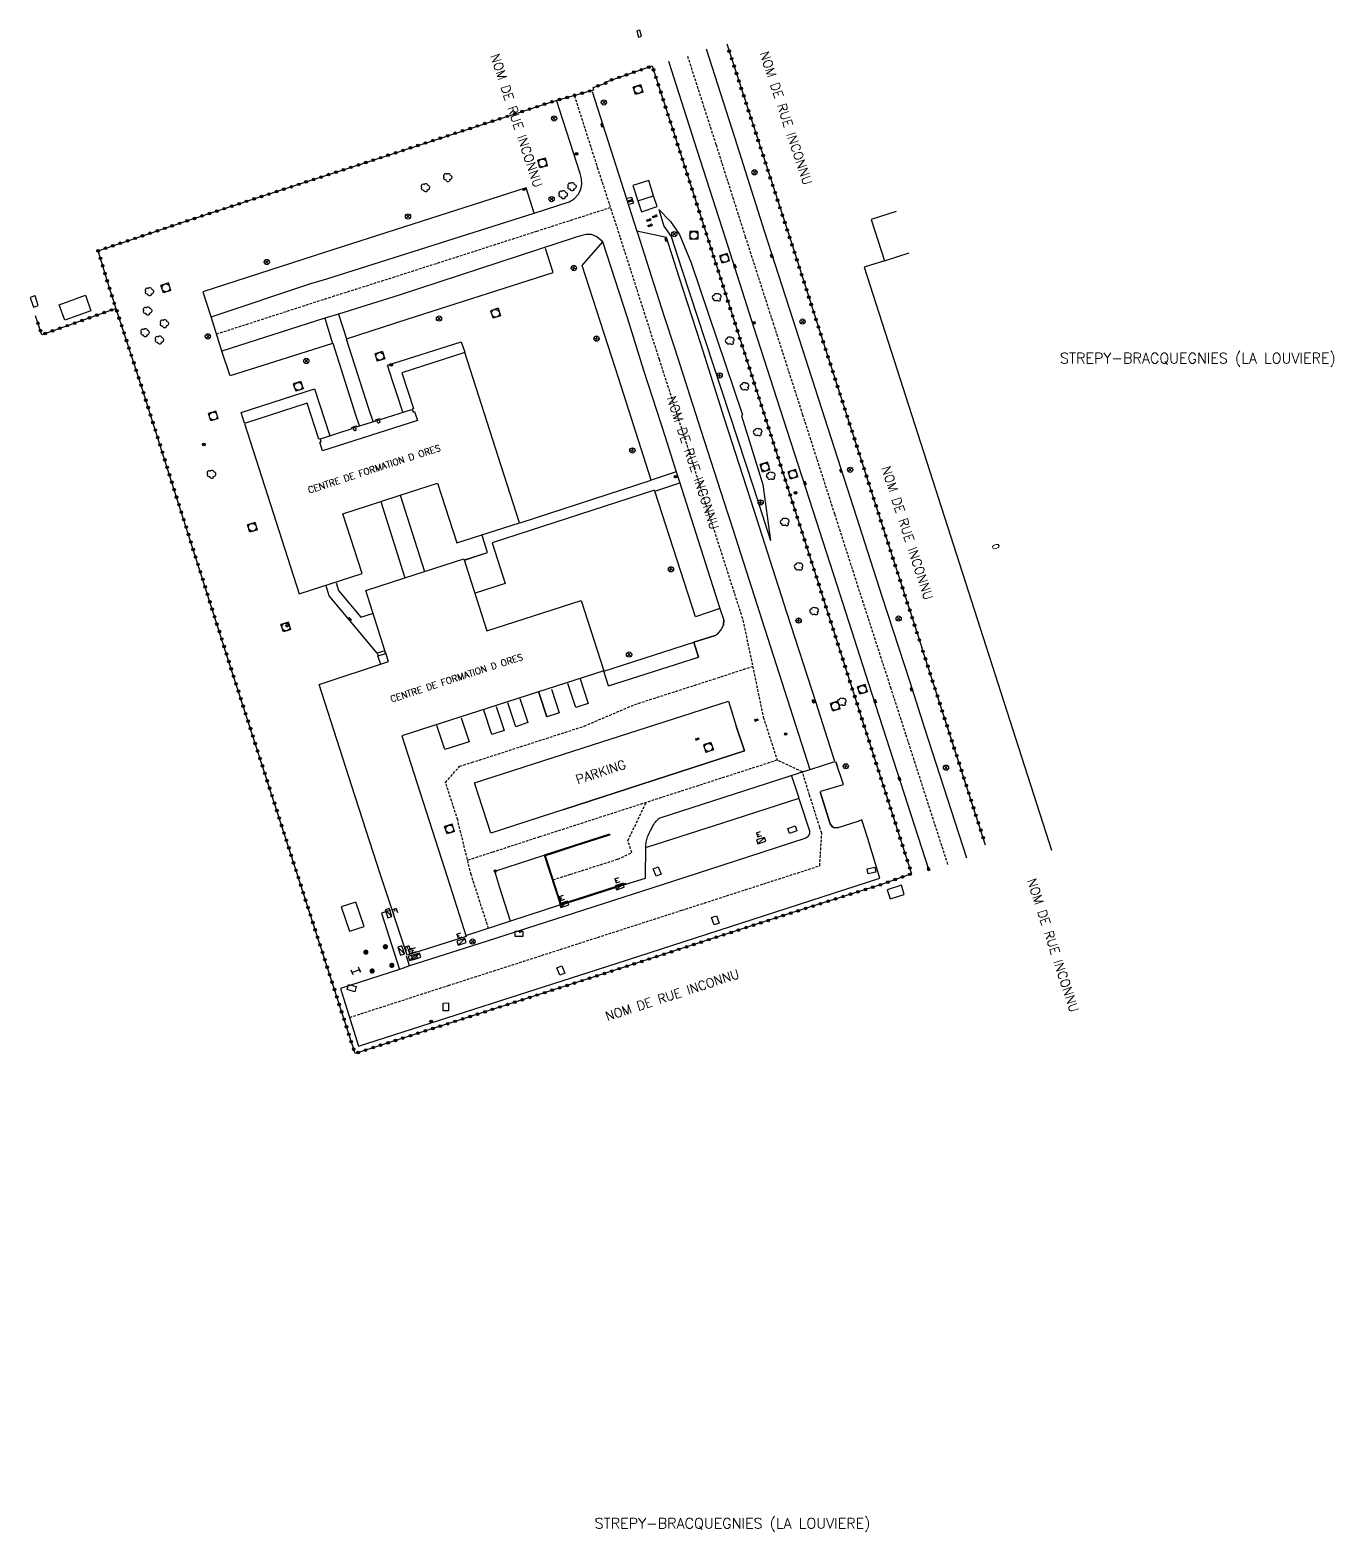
# Model space of a CAD drawing. Header units: millimetres. Extents: x 132227 to 133000, y 131012 to 131934.
# Drawn here: x 132320.2 to 132569.9, y 131012.1 to 131299.7 of the extents above; entities that cross this region are included whole.
import ezdxf
from ezdxf.enums import TextEntityAlignment as Align

# ---------------------------------------------------------------- set-up
doc = ezdxf.new("R2010")
doc.units = ezdxf.units.MM
doc.linetypes.add('DASHED', pattern=[0.75, 0.5, -0.25])
doc.layers.get('0').update_dxf_attribs({"linetype": 'CONTINUOUS'})
for name, color, linetype in [('W0001', 6, 'DASHED'), ('W0006', 2, 'CONTINUOUS'), ('W0008', 7, 'CONTINUOUS'), ('W0014', 7, 'CONTINUOUS'), ('W0015', 2, 'CONTINUOUS'), ('W0017', 7, 'CONTINUOUS'), ('W0100', 7, 'CONTINUOUS'), ('W0103', 1, 'CONTINUOUS'), ('W0105', 7, 'CONTINUOUS'), ('W0112', 1, 'DASHED'), ('W0211', 2, 'CONTINUOUS'), ('W0212', 2, 'CONTINUOUS'), ('W0300', 7, 'CONTINUOUS'), ('W0322', 7, 'CONTINUOUS'), ('W0400', 7, 'CONTINUOUS'), ('W0420', 7, 'CONTINUOUS'), ('W0421', 7, 'CONTINUOUS'), ('W0425', 7, 'CONTINUOUS'), ('W0430', 7, 'CONTINUOUS'), ('W0431', 7, 'CONTINUOUS'), ('W0433', 7, 'CONTINUOUS'), ('W0469', 7, 'CONTINUOUS'), ('W0856', 7, 'CONTINUOUS'), ('W0980', 7, 'CONTINUOUS'), ('W0989', 7, 'CONTINUOUS'), ('W0991', 7, 'CONTINUOUS'), ('W1102', 7, 'CONTINUOUS'), ('W1471', 7, 'CONTINUOUS'), ('W1473', 7, 'CONTINUOUS'), ('W1474', 7, 'CONTINUOUS')]:
    doc.layers.add(name, color=color, linetype=linetype)
doc.styles.get("Standard").update_dxf_attribs({"font": 'romans.shx', "width": 0.85})

# ---------------------------------------------------------------- blocks, each defined once
blk = doc.blocks.new('T856')
for p, q in [((-0.125, 0), (0.125, 0)), ((0, 0.125), (0, -0.125))]:
    blk.add_line(p, q)
blk.add_ellipse((0, 0), major_axis=(-0.177, 0.177), ratio=1, start_param=3.9269908, end_param=10.2101761)
blk = doc.blocks.new('T469')
at = {"color": 0, "linetype": 'Continuous', "flags": 128}
for points in [[(-0.35, 0.35), (0.35, -0.35)], [(-0.35, -0.35), (0.35, 0.35)]]:
    blk.add_lwpolyline(points, dxfattribs=at)
at = {"color": 0, "linetype": 'Continuous'}
blk.add_circle((0, 0), 0.5, dxfattribs=at)
blk = doc.blocks.new('T420')
for p, q in [((0.75, 0.75), (-0.75, 0.75)), ((-0.75, 0.75), (-0.75, -0.75)), ((0.75, 0.75), (0.75, -0.75)), ((0.75, -0.75), (-0.75, -0.75))]:
    blk.add_line(p, q)
blk.add_ellipse((0, 0), major_axis=(-0.53, 0.53), ratio=1, start_param=3.926991, end_param=10.210176)
blk = doc.blocks.new('T400')
for p, q in [((-0.15, 0.3), (0.15, 0.3)), ((-0.15, -0.25), (-0.15, 0.3)), ((-0.15, 0.15), (0.15, 0.15)), ((-0.15, 0), (0.15, 0)), ((0.15, 0.3), (0.15, -0.25)), ((-0.15, -0.15), (0.15, -0.15)), ((-0.15, -0.25), (-0.15, -0.3)), ((-0.15, -0.3), (0.15, -0.3)), ((0.15, -0.3), (0.15, -0.25))]:
    blk.add_line(p, q)
blk = doc.blocks.new('T300')
for p, q in [((-0.8, 0.51), (-0.86, 0.34)), ((-0.86, 0.34), (-0.86, 0.17)), ((-0.86, 0.17), (-0.74, 0.06)), ((-0.69, 0.63), (-0.8, 0.51)), ((-0.8, -0.06), (-0.74, 0.06)), ((-0.74, 0.06), (-0.69, 0.11)), ((-0.57, 0.69), (-0.69, 0.63)), ((-0.46, 0.69), (-0.57, 0.69)), ((-0.29, 0.63), (-0.46, 0.69)), ((-0.29, 0.63), (-0.17, 0.74)), ((-0.23, 0.57), (-0.29, 0.63)), ((-0.17, 0.74), (-0.06, 0.8)), ((-0.06, 0.8), (0.06, 0.8)), ((0.06, 0.8), (0.23, 0.74)), ((0.23, 0.74), (0.34, 0.63)), ((0.34, 0.63), (0.4, 0.51)), ((0.46, 0.46), (0.34, 0.46)), ((0.4, 0.51), (0.4, 0.46)), ((0.57, 0.4), (0.46, 0.46)), ((0.57, 0.4), (0.69, 0.29)), ((0.69, 0.29), (0.74, 0.17)), ((0.74, 0.06), (0.69, -0.17)), ((0.74, 0.17), (0.74, 0.06)), ((-0.8, -0.17), (-0.8, -0.06)), ((-0.8, -0.23), (-0.8, -0.17)), ((-0.74, -0.34), (-0.8, -0.23)), ((-0.69, -0.4), (-0.74, -0.34)), ((-0.51, -0.46), (-0.69, -0.4)), ((-0.4, -0.46), (-0.51, -0.46)), ((-0.4, -0.46), (-0.34, -0.46)), ((-0.34, -0.46), (-0.34, -0.4)), ((-0.34, -0.51), (-0.34, -0.46)), ((-0.29, -0.63), (-0.34, -0.51)), ((-0.17, -0.74), (-0.29, -0.63)), ((-0.06, -0.8), (-0.17, -0.74)), ((0.06, -0.8), (-0.06, -0.8)), ((0.17, -0.74), (0.06, -0.8)), ((0.23, -0.69), (0.17, -0.74)), ((0.29, -0.46), (0.23, -0.46)), ((0.29, -0.63), (0.23, -0.69)), ((0.46, -0.4), (0.29, -0.46)), ((0.34, -0.51), (0.29, -0.63)), ((0.34, -0.51), (0.34, -0.46)), ((0.57, -0.34), (0.46, -0.4)), ((0.63, -0.29), (0.57, -0.34)), ((0.69, -0.17), (0.63, -0.29))]:
    blk.add_line(p, q)
blk = doc.blocks.new('T425')
for p, q in [((-0.15, 0.6), (0.15, 0.6)), ((-0.15, 0.6), (-0.15, 0.3)), ((-0.15, 0.3), (0.15, 0.3)), ((-0.15, 0.15), (0.15, 0.15)), ((-0.15, -0.15), (-0.15, 0.15)), ((0, 0.45), (0.15, 0.45)), ((0.15, 0.45), (0.15, 0.3)), ((0.15, 0.15), (0.15, -0.15)), ((0.15, -0.15), (-0.15, -0.15))]:
    blk.add_line(p, q)
blk.add_ellipse((0, 0), major_axis=(-0.106, 0.106), ratio=1, start_param=3.926991, end_param=10.210176)
blk = doc.blocks.new('T430')
at = {"flags": 128}
for points in [[(0.8, 0.8), (-0.8, 0.8)], [(-0.8, 0.8), (-0.8, 0)], [(0.8, 0.8), (-0.8, 0)], [(-0.8, 0), (0.8, 0)], [(-0.4, 2.1), (0.4, 2.1)], [(-0.4, 2.1), (-0.4, 1.3)], [(-0.4, 1.7), (0, 1.7)], [(-0.4, 1.3), (0.4, 1.3)], [(0.8, 0), (0.8, 0.8)]]:
    blk.add_lwpolyline(points, dxfattribs=at)
blk = doc.blocks.new('T1471')
at = {"color": 0, "linetype": 'Continuous', "flags": 128}
blk.add_lwpolyline([(-0.75, -0.5), (-0.75, 0.5), (0.75, 0.5), (0.75, -0.5), (-0.75, -0.5)], dxfattribs=at)
blk = doc.blocks.new('T1473')
at = {"color": 0, "linetype": 'Continuous', "const_width": 0.5, "flags": 128}
blk.add_lwpolyline([(-0.25, 0, 1), (0.25, 0, 1)], format="xyb", close=True, dxfattribs=at)
blk = doc.blocks.new('T1474')
at = {"color": 0, "linetype": 'Continuous', "flags": 128}
for points in [[(-0.75, -0.5), (-0.75, 0.5)], [(-0.75, 0), (0.75, 0)], [(0.75, 0), (0.75, -0.5), (0.75, 0.5)]]:
    blk.add_lwpolyline(points, dxfattribs=at)
blk = doc.blocks.new('t322o')
at = {"color": 0, "linetype": 'Continuous'}
for radius in [0.25, 0.15]:
    blk.add_circle((0, 0), radius, dxfattribs=at)

msp = doc.modelspace()

# ---------------------------------------------------------------- linework, layer by layer
at = {"layer": 'W0001'}
for points in [[(132495.94, 131139.94), (132487.93, 131164.78), (132485.08, 131173.62), (132479.75, 131190.06), (132474.31, 131206.98), (132468.2, 131225.97), (132462.64, 131243.25), (132457.23, 131260.06), (132451.6, 131277.75), (132446.1, 131294.83)], [(132424.44, 131287.12), (132428.83, 131273.41), (132433.19, 131260), (132440.65, 131236.69), (132445.27, 131222.4), (132450.26, 131206.77), (132456.72, 131186.69), (132460.61, 131168.13), (132463.26, 131159.89), (132456.09, 131157.57), (132417.76, 131145.19), (132408.81, 131142.28), (132404, 131140.72)], [(132355.92, 131241.5), (132378.16, 131248.69), (132389.69, 131252.34), (132417.23, 131261.19), (132423.81, 131263.31), (132431.25, 131265.71)], [(132408.01, 131127.67), (132404.67, 131137.99), (132402.1, 131148.44), (132399.78, 131155.62), (132402.47, 131158.72), (132404.8, 131159.46), (132426.32, 131166.41), (132435.97, 131170.54), (132451.07, 131175.4), (132458.57, 131177.86)], [(132381.43, 131110.65), (132400.33, 131116.76), (132445.03, 131131.16), (132461.39, 131136.44), (132471.41, 131139.68), (132471.81, 131145.92), (132471.43, 131147.03), (132469.47, 131153.2), (132468.09, 131157.66), (132463.26, 131159.89)], [(132420.36, 131136.98), (132423.68, 131138.04), (132432.75, 131140.95), (132435.45, 131142.18), (132434.69, 131144.51), (132438.18, 131151.78)], [(132414.19, 131126.96), (132413.85, 131126.81)]]:
    msp.add_lwpolyline(points, dxfattribs=at)
at = {"layer": 'W0006'}
for points in [[(132469.56, 131158.13), (132474.3, 131159.64), (132470.65, 131171.08), (132465.12, 131188.18), (132458.87, 131207.72), (132453.16, 131225.28), (132448.62, 131239.64), (132444.53, 131252.36), (132442.05, 131260), (132436.39, 131261.2), (132436.39, 131261.2)], [(132379.27, 131245.29), (132380.81, 131240.57), (132392.43, 131244.33), (132420.35, 131253.27), (132418.88, 131257.86)], [(132443.94, 131215.13), (132439.17, 131213.51), (132432.93, 131232.89), (132425.95, 131254.59), (132429.86, 131259.14)], [(132376.66, 131244.55), (132378.14, 131239.7), (132358.51, 131233.48), (132356.96, 131238.2)], [(132452.32, 131188.93), (132447.6, 131187.34), (132439.83, 131211.42), (132444.65, 131213.03)], [(132430.97, 131174.12), (132430.09, 131176.92), (132447.28, 131182.5)], [(132425.55, 131175.46), (132427.09, 131170.75), (132424.73, 131169.98), (132423.18, 131174.6)], [(132414.01, 131171.72), (132415.54, 131167.08), (132413.25, 131166.25), (132411.72, 131170.9)], [(132420.07, 131173.49), (132421.56, 131168.97), (132419.19, 131168.21), (132417.66, 131172.85), (132417.66, 131172.85), (132419.19, 131168.21)], [(132421.15, 131168.84), (132419.19, 131168.21), (132417.66, 131172.85), (132417.66, 131172.85)], [(132420.07, 131173.49), (132421.56, 131168.97)], [(132422.42, 131150.45), (132408.43, 131145.94), (132405.33, 131155.53), (132427.91, 131162.84), (132453.92, 131171.18), (132455.44, 131166.42), (132456.99, 131161.66), (132422.42, 131150.45), (132456.99, 131161.66), (132455.44, 131166.42)], [(132409.47, 131170.2), (132411, 131165.56), (132408.66, 131164.79), (132407.12, 131169.44)], [(132402.75, 131168.03), (132404.28, 131163.39), (132399.62, 131161.91), (132398.09, 131166.55)], [(132411, 131165.56), (132408.66, 131164.79)], [(132415.54, 131167.08), (132413.25, 131166.25)], [(132404.28, 131163.39), (132399.62, 131161.91)], [(132438.31, 131143.21), (132453.07, 131147.95), (132467.46, 131152.59), (132466.06, 131156.85), (132466.05, 131156.85)], [(132471.65, 131153.93), (132475.94, 131155.26), (132474.53, 131159.6)], [(132474.53, 131159.6), (132474.84, 131158.63)]]:
    msp.add_lwpolyline(points, dxfattribs=at)
at = {"layer": 'W0008'}
for points in [[(132499.57, 131141.11), (132491.56, 131165.95), (132488.71, 131174.8), (132483.38, 131191.24), (132477.94, 131208.15), (132471.83, 131227.14), (132466.27, 131244.42), (132460.86, 131261.22), (132455.24, 131278.91), (132449.73, 131296.01)], [(132442.43, 131293.77), (132447.91, 131276.76), (132453.29, 131259.94), (132458.81, 131242.69), (132464.49, 131225.09), (132470.72, 131205.72), (132475.28, 131191.67), (132480.77, 131174.58), (132492.24, 131139.01)], [(132430.97, 131174.12), (132448.21, 131179.61), (132447.28, 131182.5), (132451.42, 131183.76), (132451.84, 131184.03), (132452.51, 131184.77), (132452.98, 131185.75), (132453.06, 131186.8), (132452.35, 131188.89), (132446.79, 131206.3), (132444.63, 131213.13), (132443.91, 131215.24), (132441.91, 131221.72), (132437.71, 131234.51), (132434.62, 131244.58), (132429.86, 131259.16), (132428.76, 131260.1), (132427.75, 131260.52), (132426.68, 131260.52), (132425.68, 131260.3), (132424.73, 131260.03), (132424.18, 131259.82), (132417.74, 131257.72), (132390.87, 131248.96), (132379.26, 131245.31), (132376.65, 131244.55), (132356.96, 131238.24), (132354.87, 131244.77), (132373.96, 131251.15), (132377.05, 131252.07), (132388.51, 131255.72), (132416.72, 131264.66), (132416.72, 131264.66), (132423.45, 131266.8), (132423.77, 131266.97), (132424.09, 131267.15), (132424.29, 131267.29), (132424.49, 131267.43), (132425.19, 131268.2), (132425.69, 131269.14), (132425.87, 131270.18), (132425.8, 131271.22), (132425.53, 131272.24), (132421.04, 131286.29)], [(132427.85, 131287.95), (132436.39, 131261.2), (132436.39, 131261.2), (132436.52, 131260.84), (132439.67, 131251.02), (132441.66, 131244.84), (132443.59, 131238.87), (132448.63, 131223.09), (132453.73, 131207.24), (132454.26, 131205.72), (132460.38, 131186.58), (132465.77, 131169.85), (132469.54, 131158.13)], [(132453.06, 131186.79), (132452.98, 131185.77)], [(132451.42, 131183.76), (132447.28, 131182.5), (132448.21, 131179.61)], [(132421.76, 131132.18), (132412.24, 131129.04), (132410.2, 131135.43), (132409.19, 131138.63), (132418.64, 131141.71), (132418.65, 131141.73), (132431.19, 131145.74), (132431.25, 131145.6), (132424.76, 131143.54), (132419.79, 131141.91), (132418.84, 131141.62), (132421.87, 131132.35), (132425.09, 131133.35), (132434.25, 131136.29), (132434.32, 131136.18), (132438.08, 131137.33), (132438.14, 131143.42), (132438.15, 131143.68), (132438.17, 131143.94), (132438.21, 131144.2), (132438.26, 131144.46), (132438.32, 131144.71), (132438.39, 131144.96), (132438.47, 131145.21), (132438.57, 131145.45), (132438.78, 131145.93), (132439, 131146.4), (132439.24, 131146.86), (132439.48, 131147.3), (132439.63, 131147.56), (132439.79, 131147.8), (132439.96, 131148.04), (132440.14, 131148.27), (132440.33, 131148.49), (132440.42, 131148.58), (132440.52, 131148.66), (132440.63, 131148.73), (132440.74, 131148.79), (132440.86, 131148.83), (132469.51, 131158.12)], [(132467.44, 131152.56), (132469.43, 131146.36), (132469.47, 131145.84), (132469.22, 131145.3), (132468.77, 131144.94), (132457.6, 131141.32), (132441.28, 131136.05), (132407.75, 131125.24), (132392.89, 131120.49), (132390.93, 131119.84), (132379.67, 131116.2), (132383.12, 131105.1), (132432.41, 131120.98), (132432.41, 131120.98), (132465.18, 131131.56), (132482.93, 131137.3), (132480.6, 131144.9), (132480.6, 131144.9), (132479.5, 131148.46), (132478.7, 131148.15), (132474.86, 131146.91), (132474.04, 131147), (132473.76, 131147.24), (132473.44, 131147.7), (132471.5, 131153.84), (132473.44, 131147.7), (132473.76, 131147.24), (132474.04, 131147), (132474.86, 131146.91)], [(132467.44, 131152.56), (132469.43, 131146.36), (132469.47, 131145.84), (132469.22, 131145.3), (132468.77, 131144.94), (132457.6, 131141.32), (132441.28, 131136.05)], [(132389.26, 131131.16), (132387.49, 131130.57), (132390.93, 131119.84)], [(132392.89, 131120.49), (132392.3, 131122.39)]]:
    msp.add_lwpolyline(points, dxfattribs=at)
at = {"layer": 'W0014'}
for points in [[(132434.57, 131267.48), (132435.39, 131267.73), (132435.75, 131266.57), (132434.96, 131266.3)], [(132391.57, 131226.51), (132390.49, 131229.83), (132389.61, 131232.52), (132388.68, 131235.53), (132402.74, 131240.02), (132403.44, 131238.03)], [(132361.26, 131224.44), (132360.67, 131226.45), (132374.68, 131230.99), (132377.61, 131221.99)], [(132375.86, 131221.41), (132381.88, 131223.38), (132381.82, 131223.6), (132382.63, 131223.89), (132382.7, 131223.7), (132386.42, 131224.89), (132386.35, 131225.07), (132387.18, 131225.34), (132387.27, 131225.14), (132393.31, 131227.05)], [(132412.24, 131129.04), (132403.77, 131126.29)]]:
    msp.add_lwpolyline(points, dxfattribs=at)
msp.add_lwpolyline([(132379.8, 131131.83), (132381.36, 131127.15), (132384.2, 131128.02), (132382.63, 131132.73)], close=True, dxfattribs=at)
at = {"layer": 'W0015'}
msp.add_lwpolyline([(132416.72, 131264.66), (132415.19, 131269.47), (132386.75, 131260.37), (132375.02, 131256.58), (132372.47, 131255.76), (132353.28, 131249.58), (132354.84, 131244.82)], dxfattribs=at)
at = {"layer": 'W0017'}
for points in [[(132385.91, 131224.73), (132385.03, 131227.39), (132380.8, 131240.51)], [(132383.3, 131223.91), (132382.62, 131225.96), (132378.25, 131239.7)], [(132439.81, 131211.57), (132408.73, 131201.54), (132411.21, 131193.74), (132405.42, 131191.86)], [(132414.03, 131205.36), (132439.15, 131213.48)], [(132403.38, 131198.25), (132407.8, 131199.69), (132406.8, 131202.9)], [(132403.39, 131198.22), (132407.81, 131199.68), (132406.8, 131202.9)], [(132386.68, 131180.39), (132377.51, 131191.38), (132376.89, 131193.26)], [(132378.82, 131193.87), (132379.31, 131192.4), (132383.53, 131187.29), (132385.77, 131187.99), (132385.77, 131187.99)], [(132387.37, 131178.23), (132386.84, 131179.86)]]:
    msp.add_lwpolyline(points, dxfattribs=at)
at = {"layer": 'W0100'}
for points in [[(132483.81, 131255.54), (132479.92, 131254.29), (132515.82, 131142.64)], [(132391.08, 131210.61), (132398.25, 131212.92), (132401.94, 131201.49), (132413.96, 131205.35), (132410.44, 131216.28), (132403.46, 131237.96), (132391.41, 131234.09), (132393.65, 131227.22), (132393.36, 131227.12), (132393.55, 131226.54), (132393.83, 131226.64), (132394.39, 131224.95), (132376.24, 131219.1), (132375.69, 131220.79), (132375.97, 131220.88), (132375.8, 131221.45), (132375.5, 131221.36), (132373.3, 131228.24), (132361.27, 131224.38), (132371.76, 131191.77), (132383.78, 131195.65), (132380.1, 131207.08), (132387.36, 131209.42)], [(132395.73, 131196), (132403.27, 131198.45), (132407.69, 131184.67), (132425.77, 131190.48), (132430.09, 131176.98), (132391.39, 131164.55), (132400.14, 131137.36), (132402.4, 131130.33), (132403.75, 131126.13), (132392.42, 131122.53), (132387.3, 131137.91), (132381.84, 131154.9), (132375.58, 131174.36), (132388.84, 131178.79), (132388.34, 131180.37), (132388.18, 131180.87), (132384.49, 131192.36), (132392.01, 131194.8)]]:
    msp.add_lwpolyline(points, dxfattribs=at)
at = {"layer": 'W0103'}
for points in [[(132486.04, 131264.96), (132481.28, 131263.44), (132483.81, 131255.54)], [(132387.36, 131209.42), (132392.01, 131194.8)], [(132391.08, 131210.61), (132395.73, 131196)], [(132431.19, 131145.74), (132418.65, 131141.73)], [(132424.76, 131143.54), (132431.25, 131145.6)], [(132431.19, 131145.74), (132431.25, 131145.6)], [(132418.84, 131141.62), (132419.79, 131141.91), (132424.76, 131143.54)], [(132418.65, 131141.73), (132421.77, 131132.14)], [(132421.87, 131132.35), (132418.84, 131141.62)], [(132434.25, 131136.29), (132425.09, 131133.35)], [(132426.19, 131133.54), (132434.3, 131136.16)], [(132434.3, 131136.16), (132434.25, 131136.29)], [(132421.77, 131132.14), (132423.31, 131132.64)], [(132425.09, 131133.35), (132421.87, 131132.35)], [(132423.31, 131132.64), (132426.19, 131133.54)]]:
    msp.add_lwpolyline(points, dxfattribs=at)
at = {"layer": 'W0105'}
msp.add_lwpolyline([(132386.85, 131179.86), (132388.3, 131180.35), (132388.14, 131180.83), (132386.67, 131180.39)], close=True, dxfattribs=at)
at = {"layer": 'W0112'}
for points in [[(132382.46, 131222.98), (132382.41, 131222.98), (132382.37, 131222.99), (132382.34, 131223), (132382.32, 131223.02), (132382.28, 131223.05), (132382.25, 131223.09), (132382.22, 131223.13), (132382.2, 131223.18), (132382.16, 131223.27), (132382.15, 131223.35), (132382.15, 131223.39), (132382.16, 131223.43), (132382.17, 131223.47), (132382.18, 131223.5), (132382.2, 131223.52), (132382.22, 131223.54), (132382.24, 131223.57), (132382.27, 131223.59), (132382.28, 131223.59), (132382.29, 131223.59), (132382.32, 131223.6), (132382.36, 131223.6), (132382.39, 131223.6), (132382.41, 131223.59), (132382.45, 131223.57), (132382.48, 131223.55), (132382.51, 131223.53), (132382.54, 131223.49), (132382.58, 131223.43), (132382.62, 131223.33), (132382.63, 131223.29), (132382.63, 131223.24), (132382.63, 131223.18), (132382.63, 131223.13), (132382.62, 131223.11), (132382.61, 131223.08), (132382.58, 131223.05), (132382.54, 131223.01)], [(132387.01, 131224.43), (132386.96, 131224.43), (132386.92, 131224.44), (132386.89, 131224.45), (132386.87, 131224.46), (132386.83, 131224.5), (132386.8, 131224.54), (132386.77, 131224.58), (132386.75, 131224.62), (132386.71, 131224.72), (132386.7, 131224.8), (132386.7, 131224.84), (132386.71, 131224.88), (132386.72, 131224.92), (132386.73, 131224.95), (132386.75, 131224.97), (132386.76, 131224.99), (132386.79, 131225.01), (132386.82, 131225.03), (132386.83, 131225.04), (132386.84, 131225.04), (132386.87, 131225.04), (132386.91, 131225.04), (132386.94, 131225.04), (132386.96, 131225.04), (132387, 131225.02), (132387.03, 131225), (132387.06, 131224.97), (132387.09, 131224.94), (132387.13, 131224.87), (132387.16, 131224.78), (132387.18, 131224.73), (132387.18, 131224.69), (132387.18, 131224.63), (132387.17, 131224.58), (132387.17, 131224.55), (132387.16, 131224.53), (132387.13, 131224.49), (132387.09, 131224.46)]]:
    msp.add_lwpolyline(points, dxfattribs=at)
at = {"layer": 'W0211'}
msp.add_lwpolyline([(132440.61, 131265.34), (132442.86, 131263.07), (132444.56, 131260.54), (132446.8, 131255.1), (132456.6, 131226.01), (132456.42, 131225.85), (132460.52, 131212.65), (132461.96, 131201.93)], dxfattribs=at)
at = {"layer": 'W0212'}
msp.add_lwpolyline([(132440.61, 131265.34), (132441.55, 131262.16), (132442.97, 131260.17), (132444.92, 131254.04), (132458.71, 131212.09), (132461.96, 131201.93)], dxfattribs=at)
at = {"layer": 'W0322'}
for points in [[(132453.63, 131297.06), (132466.05, 131258.75), (132472.99, 131237.17), (132483.21, 131205.45), (132490.95, 131181.46)], [(132336.71, 131246.4), (132322.46, 131241.36), (132321.28, 131244.98)], [(132503.17, 131143.62), (132490.95, 131181.46)]]:
    msp.add_lwpolyline(points, dxfattribs=at)
msp.add_lwpolyline([(132428.19, 131288.27), (132428.04, 131288.71), (132430.58, 131289.58), (132430.54, 131289.82), (132430.54, 131289.81), (132439.36, 131292.82), (132446.29, 131271.33), (132489, 131138.15), (132483.61, 131136.23), (132465.79, 131130.58), (132432.01, 131119.63), (132382.44, 131103.73), (132374.42, 131128.62), (132358.55, 131177.96), (132346.94, 131214.49), (132341.81, 131230.68), (132336.7, 131246.34), (132335.35, 131250.52), (132333.26, 131257.45), (132350.61, 131263.27), (132371.33, 131270.05), (132385.92, 131274.79), (132403.14, 131280.43), (132420.53, 131286.08)], close=True, dxfattribs=at)
at = {"layer": 'W0421'}
msp.add_lwpolyline([(132437.32, 131298.5), (132436.99, 131299.7), (132436.4, 131299.54), (132436.74, 131298.34)], close=True, dxfattribs=at)
at = {"layer": 'W0431'}
msp.add_lwpolyline([(132439.62, 131267.98), (132438.69, 131270.9), (132435.66, 131269.94), (132436.6, 131267.01)], dxfattribs=at)
for points in [[(132325.82, 131247.11), (132330.81, 131248.91), (132331.89, 131245.94), (132326.9, 131244.14)], [(132484.35, 131135.04), (132484.92, 131133.34), (132487.6, 131134.19), (132487.07, 131135.97)]]:
    msp.add_lwpolyline(points, close=True, dxfattribs=at)
at = {"layer": 'W0433'}
msp.add_lwpolyline([(132436.6, 131267.01), (132437.28, 131264.92), (132437.28, 131264.92), (132440.28, 131265.89), (132439.62, 131267.98)], dxfattribs=at)
msp.add_lwpolyline([(132321.81, 131246.98), (132321.18, 131248.79), (132321.17, 131248.83), (132320.22, 131248.49), (132320.87, 131246.64), (132321.81, 131246.98)], close=True, dxfattribs=at)
at = {"layer": 'W1102'}
for points in [[(132436.6, 131267.01), (132439.62, 131267.98)], [(132483.81, 131255.54), (132488.57, 131257.06)], [(132387.36, 131209.42), (132391.08, 131210.61)], [(132392.01, 131194.8), (132395.73, 131196)]]:
    msp.add_lwpolyline(points, dxfattribs=at)

# ---------------------------------------------------------------- block references
at = {"layer": 'W0300'}
for p in [(132400.24, 131271.46), (132395.98, 131269.5), (132424.02, 131269.69), (132422.35, 131268.15), (132343.12, 131249.58), (132342.77, 131245.89), (132345.98, 131243.45), (132342.29, 131241.74), (132345.05, 131240.33), (132355.02, 131214.63)]:
    msp.add_blockref('T300', p, dxfattribs=at)
at = {"layer": 'W0300', "rotation": 31.15198533658847}
for p in [(132451.8, 131248.53), (132454.29, 131240.22), (132457.13, 131231.47), (132459.63, 131222.71), (132462.16, 131214.34), (132464.82, 131205.51), (132467.47, 131196.98), (132470.44, 131188.44), (132475.73, 131171.08)]:
    msp.add_blockref('T300', p, dxfattribs=at)
at = {"layer": 'W0322'}
for p, rotation in [((132454.09, 131295.66), 287.9668303369609), ((132437.26, 131292.1), 18.79813267581012), ((132438.68, 131292.59), 18.79813267581012), ((132439.6, 131292.07), 287.8532333468823), ((132454.55, 131294.23), 287.9668303369609), ((132455.01, 131292.8), 287.9668303369609), ((132429.01, 131289.04), 18.97790480726083), ((132430.43, 131289.53), 18.97790480726083), ((132431.58, 131290.17), 18.79813267581012), ((132433, 131290.65), 18.79813267581012), ((132434.42, 131291.14), 18.79813267581012), ((132435.84, 131291.62), 18.79813267581012), ((132440.06, 131290.65), 287.8532333468823), ((132440.52, 131289.22), 287.8532333468823), ((132455.47, 131291.38), 287.9668303369609), ((132455.94, 131289.95), 287.9668303369609), ((132420.16, 131285.96), 17.99424957868229), ((132421.6, 131286.39), 15.95345795991509), ((132423.04, 131286.8), 15.95345795991509), ((132424.49, 131287.21), 15.95345795991509), ((132425.93, 131287.62), 15.95345795991509), ((132427.37, 131288.03), 15.95345795991509), ((132440.98, 131287.79), 287.8532333468823), ((132441.44, 131286.36), 287.8532333468823), ((132456.4, 131288.52), 287.9668303369609), ((132456.86, 131287.1), 287.9668303369609), ((132411.6, 131283.18), 17.99424957868229), ((132413.03, 131283.64), 17.99424957868229), ((132414.46, 131284.11), 17.99424957868229), ((132415.88, 131284.57), 17.99424957868229), ((132417.31, 131285.03), 17.99424957868229), ((132418.74, 131285.5), 17.99424957868229), ((132441.9, 131284.94), 287.8532333468823), ((132442.36, 131283.51), 287.8532333468823), ((132457.32, 131285.67), 287.9668303369609), ((132457.79, 131284.24), 287.9668303369609), ((132403.04, 131280.4), 18.13314880179727), ((132404.47, 131280.86), 17.99424957868229), ((132405.9, 131281.33), 17.99424957868229), ((132407.32, 131281.79), 17.99424957868229), ((132408.75, 131282.25), 17.99424957868229), ((132410.18, 131282.72), 17.99424957868229), ((132442.82, 131282.08), 287.8532333468823), ((132443.28, 131280.65), 287.8532333468823), ((132458.25, 131282.82), 287.9668303369609), ((132458.71, 131281.39), 287.9668303369609), ((132394.49, 131277.6), 18.13314880179727), ((132395.92, 131278.07), 18.13314880179727), ((132397.34, 131278.53), 18.13314880179727), ((132398.77, 131279), 18.13314880179727), ((132400.19, 131279.47), 18.13314880179727), ((132401.62, 131279.93), 18.13314880179727), ((132443.74, 131279.22), 287.8532333468823), ((132444.2, 131277.8), 287.8532333468823), ((132459.17, 131279.96), 287.9668303369609), ((132459.64, 131278.54), 287.9668303369609), ((132385.94, 131274.8), 18.13314880179727), ((132387.36, 131275.26), 18.13314880179727), ((132388.79, 131275.73), 18.13314880179727), ((132390.22, 131276.2), 18.13314880179727), ((132391.64, 131276.66), 18.13314880179727), ((132393.07, 131277.13), 18.13314880179727), ((132444.66, 131276.37), 287.8532333468823), ((132445.12, 131274.94), 287.8532333468823), ((132460.1, 131277.11), 287.9668303369609), ((132460.56, 131275.68), 287.9668303369609), ((132375.95, 131271.55), 17.99494349837433), ((132377.38, 131272.02), 17.99494349837433), ((132378.81, 131272.48), 17.99494349837433), ((132380.23, 131272.94), 17.99494349837433), ((132381.66, 131273.41), 17.99494349837433), ((132383.09, 131273.87), 17.99494349837433), ((132384.51, 131274.33), 17.99494349837433), ((132445.58, 131273.51), 287.8532333468823), ((132446.04, 131272.09), 287.8532333468823), ((132461.03, 131274.25), 287.9668303369609), ((132461.49, 131272.83), 287.9668303369609), ((132367.4, 131268.76), 18.11616731283983), ((132368.82, 131269.23), 18.11616731283983), ((132370.25, 131269.7), 18.11616731283983), ((132371.67, 131270.16), 17.99494349837433), ((132373.1, 131270.63), 17.99494349837433), ((132374.53, 131271.09), 17.99494349837433), ((132446.5, 131270.66), 287.7837823083383), ((132446.96, 131269.23), 287.7837823083383), ((132461.95, 131271.4), 287.9668303369609), ((132462.41, 131269.97), 287.9668303369609), ((132358.84, 131265.97), 18.11616731283983), ((132360.27, 131266.43), 18.11616731283983), ((132361.69, 131266.9), 18.11616731283983), ((132363.12, 131267.37), 18.11616731283983), ((132364.54, 131267.83), 18.11616731283983), ((132365.97, 131268.3), 18.11616731283983), ((132447.42, 131267.8), 287.7837823083383), ((132447.87, 131266.37), 287.7837823083383), ((132462.88, 131268.55), 287.9668303369609), ((132463.34, 131267.12), 287.9668303369609), ((132350.29, 131263.17), 18.56227148349913), ((132351.71, 131263.63), 18.11616731283983), ((132353.14, 131264.1), 18.11616731283983), ((132354.56, 131264.57), 18.11616731283983), ((132355.99, 131265.03), 18.11616731283983), ((132357.42, 131265.5), 18.11616731283983), ((132448.33, 131264.94), 287.7837823083383), ((132448.79, 131263.52), 287.7837823083383), ((132463.8, 131265.69), 287.9668303369609), ((132464.26, 131264.27), 287.9668303369609), ((132341.76, 131260.3), 18.56227148349913), ((132343.18, 131260.78), 18.56227148349913), ((132344.6, 131261.26), 18.56227148349913), ((132346.02, 131261.73), 18.56227148349913), ((132347.44, 131262.21), 18.56227148349913), ((132348.87, 131262.69), 18.56227148349913), ((132449.25, 131262.09), 287.7837823083383), ((132449.71, 131260.66), 287.7837823083383), ((132464.73, 131262.84), 287.9668303369609), ((132465.19, 131261.41), 287.9668303369609), ((132333.27, 131257.41), 106.7764142766711), ((132334.65, 131257.91), 18.56227148349913), ((132336.07, 131258.39), 18.56227148349913), ((132337.49, 131258.87), 18.56227148349913), ((132338.91, 131259.35), 18.56227148349913), ((132340.33, 131259.82), 18.56227148349913), ((132450.17, 131259.23), 287.7837823083383), ((132450.62, 131257.8), 287.7837823083383), ((132465.65, 131259.99), 287.9668303369609), ((132466.11, 131258.56), 287.8171378903514), ((132333.7, 131255.98), 106.7764142766711), ((132334.13, 131254.54), 106.7764142766711), ((132451.08, 131256.37), 287.7837823083383), ((132451.54, 131254.95), 287.7837823083383), ((132466.57, 131257.13), 287.8171378903514), ((132467.03, 131255.7), 287.8171378903514), ((132334.57, 131253.1), 106.7764142766711), ((132335, 131251.67), 106.7764142766711), ((132452, 131253.52), 287.7837823083383), ((132452.46, 131252.09), 287.7837823083383), ((132467.49, 131254.27), 287.8171378903514), ((132467.95, 131252.85), 287.8171378903514), ((132468.41, 131251.42), 287.8171378903514), ((132335.44, 131250.23), 107.9727968141972), ((132335.9, 131248.81), 107.9727968141972), ((132452.91, 131250.66), 287.7837823083383), ((132453.37, 131249.23), 287.7837823083383), ((132468.87, 131249.99), 287.8171378903514), ((132469.33, 131248.56), 287.8171378903514), ((132335.84, 131246.09), 199.4721217340942), ((132336.36, 131247.38), 107.9727968141972), ((132336.83, 131245.95), 108.0759204987198), ((132453.83, 131247.8), 287.7837823083383), ((132454.29, 131246.38), 287.7837823083383), ((132469.79, 131247.13), 287.8171378903514), ((132470.25, 131245.71), 287.8171378903514), ((132321.75, 131243.55), 108.0139068169616), ((132327.36, 131243.09), 199.4721217340942), ((132328.77, 131243.59), 199.4721217340942), ((132330.18, 131244.09), 199.4721217340942), ((132331.6, 131244.59), 199.4721217340942), ((132333.01, 131245.09), 199.4721217340942), ((132334.43, 131245.59), 199.4721217340942), ((132337.29, 131244.53), 108.0759204987198), ((132337.76, 131243.1), 108.0759204987198), ((132454.75, 131244.95), 287.7837823083383), ((132455.2, 131243.52), 287.7837823083383), ((132470.7, 131244.28), 287.8171378903514), ((132471.16, 131242.85), 287.8171378903514), ((132322.21, 131242.13), 108.0139068169616), ((132323.11, 131241.59), 199.4721217340942), ((132324.53, 131242.09), 199.4721217340942), ((132325.94, 131242.59), 199.4721217340942), ((132338.22, 131241.68), 108.0759204987198), ((132338.69, 131240.25), 108.0759204987198), ((132455.66, 131242.09), 287.7837823083383), ((132456.12, 131240.66), 287.7837823083383), ((132471.62, 131241.42), 287.8171378903514), ((132472.08, 131239.99), 287.8171378903514), ((132339.16, 131238.82), 108.0759204987198), ((132339.62, 131237.4), 108.0759204987198), ((132456.58, 131239.23), 287.7837823083383), ((132457.04, 131237.81), 287.7837823083383), ((132472.54, 131238.57), 287.8171378903514), ((132473, 131237.14), 287.8554908621646), ((132340.09, 131235.97), 108.0759204987198), ((132340.55, 131234.55), 108.0759204987198), ((132457.5, 131236.38), 287.7837823083383), ((132457.95, 131234.95), 287.7837823083383), ((132473.46, 131235.71), 287.8554908621646), ((132473.92, 131234.28), 287.8554908621646), ((132341.02, 131233.12), 108.0759204987198), ((132341.48, 131231.69), 108.0759204987198), ((132458.41, 131233.52), 287.7837823083383), ((132458.87, 131232.09), 287.7837823083383), ((132474.38, 131232.85), 287.8554908621646), ((132474.84, 131231.43), 287.8554908621646), ((132341.94, 131230.27), 107.5516456224184), ((132342.4, 131228.84), 107.5516456224184), ((132459.33, 131230.66), 287.7837823083383), ((132459.79, 131229.24), 287.7837823083383), ((132475.3, 131230), 287.8554908621646), ((132475.76, 131228.57), 287.8554908621646), ((132342.85, 131227.41), 107.5516456224184), ((132343.3, 131225.98), 107.5516456224184), ((132460.24, 131227.81), 287.7837823083383), ((132460.7, 131226.38), 287.7837823083383), ((132476.22, 131227.14), 287.8554908621646), ((132476.68, 131225.72), 287.8554908621646), ((132343.75, 131224.55), 107.5516456224184), ((132344.21, 131223.12), 107.5516456224184), ((132461.16, 131224.95), 287.7837823083383), ((132461.62, 131223.52), 287.7837823083383), ((132477.14, 131224.29), 287.8554908621646), ((132477.6, 131222.86), 287.8554908621646), ((132344.66, 131221.69), 107.5516456224184), ((132345.11, 131220.26), 107.5516456224184), ((132462.08, 131222.09), 287.7837823083383), ((132462.53, 131220.67), 287.7837823083383), ((132478.06, 131221.43), 287.8554908621646), ((132478.52, 131220.01), 287.8554908621646), ((132345.56, 131218.83), 107.5516456224184), ((132346.02, 131217.4), 107.5516456224184), ((132462.99, 131219.24), 287.7837823083383), ((132463.45, 131217.81), 287.7837823083383), ((132478.98, 131218.58), 287.8554908621646), ((132479.44, 131217.15), 287.8554908621646), ((132346.47, 131215.96), 107.5516456224184), ((132346.92, 131214.53), 107.5516456224184), ((132463.91, 131216.38), 287.7837823083383), ((132464.37, 131214.95), 287.7837823083383), ((132479.9, 131215.72), 287.8554908621646), ((132480.36, 131214.29), 287.8554908621646), ((132347.37, 131213.11), 107.6449319834975), ((132347.83, 131211.68), 107.6449319834975), ((132464.83, 131213.52), 287.7837823083383), ((132465.28, 131212.1), 287.7837823083383), ((132480.82, 131212.87), 287.8554908621646), ((132481.28, 131211.44), 287.8554908621646), ((132348.28, 131210.25), 107.6449319834975), ((132348.74, 131208.82), 107.6449319834975), ((132465.74, 131210.67), 287.7837823083383), ((132466.2, 131209.24), 287.7837823083383), ((132481.74, 131210.01), 287.8554908621646), ((132482.2, 131208.58), 287.8554908621646), ((132349.19, 131207.39), 107.6449319834975), ((132349.65, 131205.96), 107.6449319834975), ((132466.66, 131207.81), 287.7837823083383), ((132467.12, 131206.38), 287.7837823083383), ((132482.66, 131207.16), 287.8554908621646), ((132483.12, 131205.73), 287.8554908621646), ((132350.1, 131204.53), 107.6449319834975), ((132350.56, 131203.1), 107.6449319834975), ((132467.57, 131204.95), 287.7837823083383), ((132468.03, 131203.53), 287.7837823083383), ((132483.58, 131204.3), 287.8814041703281), ((132484.04, 131202.87), 287.8814041703281), ((132351.01, 131201.67), 107.6449319834975), ((132351.47, 131200.24), 107.6449319834975), ((132468.49, 131202.1), 287.7837823083383), ((132468.95, 131200.67), 287.7837823083383), ((132484.5, 131201.45), 287.8814041703281), ((132484.96, 131200.02), 287.8814041703281), ((132351.92, 131198.81), 107.6449319834975), ((132352.38, 131197.38), 107.6449319834975), ((132469.41, 131199.24), 287.7837823083383), ((132469.87, 131197.81), 287.7837823083383), ((132485.42, 131198.59), 287.8814041703281), ((132485.88, 131197.16), 287.8814041703281), ((132352.83, 131195.95), 107.6449319834975), ((132353.29, 131194.52), 107.6449319834975), ((132470.32, 131196.38), 287.7837823083383), ((132470.78, 131194.96), 287.7837823083383), ((132486.34, 131195.73), 287.8814041703281), ((132486.8, 131194.31), 287.8814041703281), ((132353.74, 131193.09), 107.6449319834975), ((132354.19, 131191.66), 107.6449319834975), ((132471.24, 131193.53), 287.7837823083383), ((132471.7, 131192.1), 287.7837823083383), ((132487.26, 131192.88), 287.8814041703281), ((132487.72, 131191.45), 287.8814041703281), ((132354.65, 131190.23), 107.6449319834975), ((132355.1, 131188.8), 107.6449319834975), ((132472.16, 131190.67), 287.7837823083383), ((132472.61, 131189.24), 287.7837823083383), ((132488.18, 131190.02), 287.8814041703281), ((132488.64, 131188.6), 287.8814041703281), ((132355.56, 131187.38), 107.6449319834975), ((132356.01, 131185.95), 107.6449319834975), ((132473.07, 131187.81), 287.7837823083383), ((132473.53, 131186.39), 287.7837823083383), ((132489.1, 131187.17), 287.8814041703281), ((132489.57, 131185.74), 287.8814041703281), ((132356.47, 131184.52), 107.6449319834975), ((132356.92, 131183.09), 107.6449319834975), ((132473.99, 131184.96), 287.7837823083383), ((132474.45, 131183.53), 287.7837823083383), ((132490.03, 131184.31), 287.8814041703281), ((132490.49, 131182.89), 287.8814041703281), ((132357.38, 131181.66), 107.6449319834975), ((132357.83, 131180.23), 107.6449319834975), ((132474.9, 131182.1), 287.7837823083383), ((132475.36, 131180.67), 287.7837823083383), ((132491.18, 131180.73), 107.897290473589), ((132358.29, 131178.8), 107.6449319834975), ((132358.74, 131177.37), 107.8249848782742), ((132475.82, 131179.24), 287.7837823083383), ((132476.28, 131177.82), 287.7837823083383), ((132491.64, 131179.31), 107.897290473589), ((132492.1, 131177.88), 107.897290473589), ((132359.2, 131175.94), 107.8249848782742), ((132359.66, 131174.51), 107.8249848782742), ((132476.74, 131176.39), 287.7837823083383), ((132477.2, 131174.96), 287.7837823083383), ((132492.56, 131176.45), 107.897290473589), ((132493.03, 131175.02), 107.897290473589), ((132360.12, 131173.09), 107.8249848782742), ((132360.58, 131171.66), 107.8249848782742), ((132477.65, 131173.53), 287.7837823083383), ((132478.11, 131172.1), 287.7837823083383), ((132493.49, 131173.6), 107.897290473589), ((132493.95, 131172.17), 107.897290473589), ((132361.04, 131170.23), 107.8249848782742), ((132361.5, 131168.8), 107.8249848782742), ((132478.57, 131170.67), 287.7837823083383), ((132479.03, 131169.25), 287.7837823083383), ((132494.41, 131170.74), 107.897290473589), ((132494.87, 131169.31), 107.897290473589), ((132361.96, 131167.37), 107.8249848782742), ((132362.42, 131165.95), 107.8249848782742), ((132479.49, 131167.82), 287.7837823083383), ((132479.94, 131166.39), 287.7837823083383), ((132495.33, 131167.89), 107.897290473589), ((132495.79, 131166.46), 107.897290473589), ((132362.88, 131164.52), 107.8249848782742), ((132363.34, 131163.09), 107.8249848782742), ((132480.4, 131164.96), 287.7837823083383), ((132480.86, 131163.53), 287.7837823083383), ((132496.25, 131165.03), 107.897290473589), ((132496.71, 131163.6), 107.897290473589), ((132363.79, 131161.66), 107.8249848782742), ((132364.25, 131160.23), 107.8249848782742), ((132481.32, 131162.1), 287.7837823083383), ((132481.78, 131160.68), 287.7837823083383), ((132497.17, 131162.18), 107.897290473589), ((132497.64, 131160.75), 107.897290473589), ((132364.71, 131158.81), 107.8249848782742), ((132365.17, 131157.38), 107.8249848782742), ((132482.23, 131159.25), 287.7837823083383), ((132482.69, 131157.82), 287.7837823083383), ((132498.1, 131159.32), 107.897290473589), ((132498.56, 131157.9), 107.897290473589), ((132365.63, 131155.95), 107.8249848782742), ((132366.09, 131154.52), 107.8249848782742), ((132483.15, 131156.39), 287.7837823083383), ((132483.61, 131154.96), 287.7837823083383), ((132499.02, 131156.47), 107.897290473589), ((132499.48, 131155.04), 107.897290473589), ((132366.55, 131153.09), 107.8249848782742), ((132367.01, 131151.67), 107.8249848782742), ((132484.07, 131153.53), 287.7837823083383), ((132484.53, 131152.11), 287.7837823083383), ((132499.94, 131153.61), 107.897290473589), ((132500.4, 131152.19), 107.897290473589), ((132500.86, 131150.76), 107.897290473589), ((132367.47, 131150.24), 107.8249848782742), ((132367.93, 131148.81), 107.8249848782742), ((132484.98, 131150.68), 287.7837823083383), ((132485.44, 131149.25), 287.7837823083383), ((132501.32, 131149.33), 107.897290473589), ((132501.78, 131147.9), 107.897290473589), ((132368.39, 131147.38), 107.8249848782742), ((132368.85, 131145.95), 107.8249848782742), ((132485.9, 131147.82), 287.7837823083383), ((132486.36, 131146.39), 287.7837823083383), ((132502.24, 131146.48), 107.897290473589), ((132502.71, 131145.05), 107.897290473589), ((132369.3, 131144.53), 107.8249848782742), ((132369.76, 131143.1), 107.8249848782742), ((132486.82, 131144.96), 287.7837823083383), ((132487.27, 131143.54), 287.7837823083383), ((132370.22, 131141.67), 107.8249848782742), ((132370.68, 131140.24), 107.8249848782742), ((132487.73, 131142.11), 287.7837823083383), ((132488.19, 131140.68), 287.7837823083383), ((132488.65, 131139.25), 287.7837823083383), ((132371.14, 131138.81), 107.8249848782742), ((132371.6, 131137.39), 107.8249848782742), ((132484.44, 131136.52), 199.6214156725005), ((132485.86, 131137.03), 199.6214156725005), ((132487.27, 131137.53), 199.6214156725005), ((132488.68, 131138.03), 199.6214156725005), ((132372.06, 131135.96), 107.8249848782742), ((132372.52, 131134.53), 107.8249848782742), ((132475.87, 131133.77), 197.5848245187736), ((132477.3, 131134.23), 197.5848245187736), ((132478.73, 131134.68), 197.5848245187736), ((132480.16, 131135.13), 197.5848245187736), ((132481.59, 131135.59), 197.5848245187736), ((132483.02, 131136.04), 197.5848245187736), ((132372.98, 131133.1), 107.8249848782742), ((132373.44, 131131.67), 107.8249848782742), ((132467.29, 131131.05), 197.5848245187736), ((132468.72, 131131.51), 197.5848245187736), ((132470.15, 131131.96), 197.5848245187736), ((132471.58, 131132.41), 197.5848245187736), ((132473.01, 131132.87), 197.5848245187736), ((132474.44, 131133.32), 197.5848245187736), ((132373.9, 131130.25), 107.8249848782742), ((132374.36, 131128.82), 107.8249848782742), ((132457.3, 131127.83), 197.953785279621), ((132458.73, 131128.29), 197.953785279621), ((132460.16, 131128.75), 197.953785279621), ((132461.58, 131129.21), 197.953785279621), ((132463.01, 131129.68), 197.953785279621), ((132464.44, 131130.14), 197.953785279621), ((132465.86, 131130.6), 197.5848245187736), ((132374.82, 131127.39), 107.8616952230434), ((132375.28, 131125.96), 107.8616952230434), ((132448.74, 131125.05), 197.953785279621), ((132450.17, 131125.52), 197.953785279621), ((132451.59, 131125.98), 197.953785279621), ((132453.02, 131126.44), 197.953785279621), ((132454.45, 131126.9), 197.953785279621), ((132455.88, 131127.36), 197.953785279621), ((132375.74, 131124.54), 107.8616952230434), ((132376.2, 131123.11), 107.8616952230434), ((132440.18, 131122.28), 197.953785279621), ((132441.61, 131122.74), 197.953785279621), ((132443.03, 131123.2), 197.953785279621), ((132444.46, 131123.67), 197.953785279621), ((132445.89, 131124.13), 197.953785279621), ((132447.31, 131124.59), 197.953785279621), ((132376.66, 131121.68), 107.8616952230434), ((132377.12, 131120.25), 107.8616952230434), ((132431.62, 131119.51), 197.7809549082204), ((132433.04, 131119.97), 197.953785279621), ((132434.47, 131120.43), 197.953785279621), ((132435.9, 131120.89), 197.953785279621), ((132437.33, 131121.35), 197.953785279621), ((132438.75, 131121.82), 197.953785279621), ((132377.58, 131118.82), 107.8616952230434), ((132378.04, 131117.4), 107.8616952230434), ((132421.62, 131116.3), 197.7809549082204), ((132423.05, 131116.76), 197.7809549082204), ((132424.48, 131117.22), 197.7809549082204), ((132425.9, 131117.67), 197.7809549082204), ((132427.33, 131118.13), 197.7809549082204), ((132428.76, 131118.59), 197.7809549082204), ((132430.19, 131119.05), 197.7809549082204), ((132378.5, 131115.97), 107.8616952230434), ((132378.96, 131114.54), 107.8616952230434), ((132413.05, 131113.55), 197.7809549082204), ((132414.48, 131114.01), 197.7809549082204), ((132415.91, 131114.47), 197.7809549082204), ((132417.33, 131114.93), 197.7809549082204), ((132418.76, 131115.38), 197.7809549082204), ((132420.19, 131115.84), 197.7809549082204), ((132379.42, 131113.11), 107.8616952230434), ((132379.88, 131111.69), 107.8616952230434), ((132404.48, 131110.8), 197.7809549082204), ((132405.91, 131111.26), 197.7809549082204), ((132407.34, 131111.72), 197.7809549082204), ((132408.76, 131112.18), 197.7809549082204), ((132410.19, 131112.63), 197.7809549082204), ((132411.62, 131113.09), 197.7809549082204), ((132380.34, 131110.26), 107.8616952230434), ((132380.8, 131108.83), 107.8616952230434), ((132395.91, 131108.05), 197.7809549082204), ((132397.34, 131108.51), 197.7809549082204), ((132398.77, 131108.97), 197.7809549082204), ((132400.19, 131109.43), 197.7809549082204), ((132401.62, 131109.89), 197.7809549082204), ((132403.05, 131110.34), 197.7809549082204), ((132381.26, 131107.4), 107.8616952230434), ((132381.72, 131105.98), 107.8616952230434), ((132385.91, 131104.85), 197.7809549082204), ((132387.34, 131105.31), 197.7809549082204), ((132388.77, 131105.76), 197.7809549082204), ((132390.2, 131106.22), 197.7809549082204), ((132391.62, 131106.68), 197.7809549082204), ((132393.05, 131107.14), 197.7809549082204), ((132394.48, 131107.6), 197.7809549082204), ((132382.18, 131104.55), 107.8616952230434), ((132383.05, 131103.93), 197.7809549082204), ((132384.48, 131104.39), 197.7809549082204)]:
    msp.add_blockref('t322o', p, dxfattribs=dict(at, rotation=rotation))
at = {"layer": 'W0400'}
for p, rotation in [((132429.76, 131281.46), 194.5213737519445), ((132414.85, 131269.19), 287.6626634133788), ((132442.02, 131259.53), 197.9245292303737), ((132455.18, 131254.46), 197.8375408789217), ((132462.24, 131256.41), 197.8375408789217), ((132475.48, 131215.28), 197.8437865766559), ((132468.57, 131212.94), 197.8437865766559), ((132381.43, 131186.87), 219.830559151874), ((132470.18, 131171.12), 197.7837823083383), ((132482.02, 131171.15), 197.7837823083383), ((132488.99, 131173.44), 197.7837823083383), ((132459.28, 131167.6), 287.97273), ((132447.95, 131163.94), 287.9570028335834), ((132486.68, 131156.32), 197.8844253110146), ((132492.24, 131139.04), 197.8844253110146)]:
    msp.add_blockref('T400', p, dxfattribs=dict(at, rotation=rotation))
at = {"layer": 'W0420'}
for p, rotation in [((132436.65, 131288.28), 287.8649858402779), ((132418.36, 131274.26), 284.5213737519445), ((132453.21, 131255.98), 287.8375408789217), ((132346.24, 131250.33), 287.9727968141972), ((132409.35, 131245.47), 18.05372716044747), ((132387.19, 131237.22), 17.46117574348408), ((132371.57, 131231.47), 17.77822854552123), ((132355.3, 131225.79), 287.5516456224184), ((132460.95, 131216), 287.8437865766559), ((132466.31, 131214.64), 287.8437865766559), ((132362.81, 131204.49), 287.6449319834975), ((132369.21, 131185.4), 287.6449319834975), ((132479.6, 131173.45), 287.7837823083383), ((132474.41, 131170.23), 287.7837823083383), ((132450.11, 131162.33), 17.95700283358337), ((132400.55, 131146.71), 287.8366044904265)]:
    msp.add_blockref('T420', p, dxfattribs=dict(at, rotation=rotation))
msp.add_blockref('T420', (132447.3, 131260.39), dxfattribs=at)
at = {"layer": 'W0425', "rotation": 287.700273038467}
for p in [(132434.98, 131266.95), (132438.49, 131263.25), (132439.63, 131263.96), (132438.73, 131262.21)]:
    msp.add_blockref('T425', p, dxfattribs=at)
at = {"layer": 'W0430'}
for p, rotation in [((132460.34, 131144.11), 17.94024401945903), ((132433.24, 131135.32), 17.87304101629317), ((132422.61, 131131.92), 17.87304101629317), ((132388.47, 131130.45), 288.4178576638478), ((132402.96, 131124.71), 17.70985041868503), ((132390.89, 131123.34), 287.7753702811178), ((132393.65, 131121.75), 17.70985041868503), ((132394.25, 131121.91), 17.70985041868503)]:
    msp.add_blockref('T430', p, dxfattribs=dict(at, rotation=rotation))
at = {"layer": 'W0469'}
for p in [(132430.09, 131285.83), (132420.56, 131282.77), (132458.94, 131272.46), (132420.08, 131267.32), (132392.59, 131264), (132443.57, 131260.62), (132365.55, 131255.28), (132398.53, 131244.46), (132468.12, 131243.88), (132354.28, 131241.06), (132373.12, 131236.33), (132477.24, 131215.5), (132486.52, 131187.01), (132434.91, 131180.12), (132495.6, 131158.45), (132404.95, 131125.16)]:
    msp.add_blockref('T469', p, dxfattribs=at)
at = {"layer": 'W0469', "rotation": 31.15198533658847}
for p in [(132424.34, 131254.13), (132428.69, 131240.6), (132452.26, 131233.56), (132435.55, 131219.2), (132460.1, 131209.25), (132442.93, 131196.43), (132467.37, 131186.63), (132476.4, 131158.73)]:
    msp.add_blockref('T469', p, dxfattribs=at)
at = {"layer": 'W0856'}
for p in [(132424.83, 131275.98), (132458.83, 131243.64), (132389.39, 131235.59), (132353.5, 131220.34), (132443.8, 131214.18), (132466.78, 131211.08), (132369.46, 131185.64), (132464.89, 131164.91), (132409.31, 131138.66), (132397.01, 131109.89)]:
    msp.add_blockref('T856', p, dxfattribs=at)
at = {"layer": 'W1471'}
for p, rotation in [((132466.18, 131146.59), 18.327046148621), ((132440.28, 131138.58), 292.5830739590514), ((132481.34, 131138.77), 11.96703510316494), ((132451.44, 131129.23), 288.9), ((132421.84, 131119.61), 292.5830739590514), ((132381.8, 131116.25), 344.334045415782), ((132399.84, 131112.65), 270.5672795110683)]:
    msp.add_blockref('T1471', p, dxfattribs=dict(at, rotation=rotation))
msp.add_blockref('T1471', (132413.85, 131126.62), dxfattribs=at)
at = {"layer": 'W1473'}
for p in [(132384.52, 131123.13), (132388.26, 131124.17), (132385.72, 131119.53), (132389.49, 131120.6)]:
    msp.add_blockref('T1473', p, dxfattribs=at)
at = {"layer": 'W1474', "rotation": 21.53139666667418}
msp.add_blockref('T1474', (132382.59, 131119.52), dxfattribs=at)

# ---------------------------------------------------------------- texts
at = {"layer": 'W0980'}
for p in [(132543.81, 131236.72), (132454.72, 131013.63)]:
    msp.add_text('STREPY-BRACQUEGNIES (LA LOUVIERE)', height=2, dxfattribs=at).set_placement(p, align=Align.MIDDLE)
at = {"layer": 'W0989'}
for s, rotation, p in [('NOM DE RUE INCONNU', 288.2908, (132409.16, 131295.09)), ('NOM DE RUE INCONNU', 288.2908, (132460.75, 131295.56)), ('NOM DE RUE INCONNU', 288.2908, (132442.96, 131229.55)), ('NOM DE RUE INCONNU', 288, (132484.04, 131216.15)), ('PARKING', 18, (132424.8, 131156.11)), ('NOM DE RUE INCONNU', 288, (132511.94, 131137.18)), ('NOM DE RUE INCONNU', 18, (132430.45, 131110.78))]:
    msp.add_text(s, height=1.75, rotation=rotation, dxfattribs=at).set_placement(p, align=Align.MIDDLE_LEFT)
at = {"layer": 'W0991'}
for s, rotation, p in [('CENTRE DE FORMATION D ORES', 18, (132386.32, 131215.06)), ('0', 287.1, (132504.53, 131200.61)), ('CENTRE DE FORMATION D ORES', 18, (132402.09, 131175.04))]:
    msp.add_text(s, height=1.25, rotation=rotation, dxfattribs=at).set_placement(p, align=Align.CENTER)

doc.saveas('drawing.dxf')
